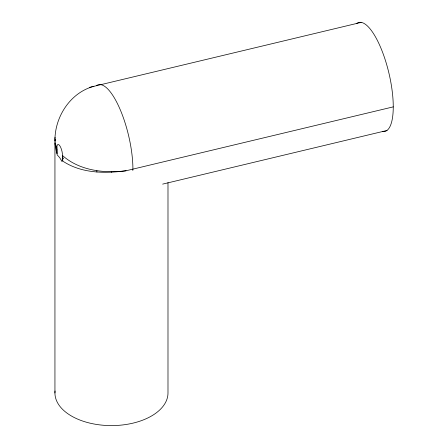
<?xml version="1.0" encoding="UTF-8"?>
<svg xmlns="http://www.w3.org/2000/svg" width="448" height="448" viewBox="0 0 448 448"><rect width="100%" height="100%" fill="white"/><g stroke="black" fill="none" stroke-linecap="round" stroke-linejoin="round"><path stroke-width="0.67" d="M56.896 149.296L56.868 152.919L57.193 153.468L56.868 147.689A56.526 32.631 0 0 1 55.042 137.278M132.815 170.486L132.91 169.131A56.039 17.511 76.6 0 0 119.672 108.405A56.039 17.511 76.6 0 0 96.298 85.747M55.115 140.627L55.384 139.334M93.923 86.296C70.162 92.607 54.449 117.27 54.942 141.338M89.482 87.377L361.116 22.4M54.718 142.565L56.549 152.387L56.868 147.689A7.375 2.307 76.6 0 1 59.69 145.6A7.375 2.307 76.6 0 1 62.513 155.557L62.832 161.14C81.295 173.404 104.854 173.667 126.09 170.761L393.282 106.865M162.658 184.117L387.005 130.463M63.689 158.721A56.532 42.582 8.6 0 1 62.53 157.158L62.182 160.423L62.513 160.787L62.513 155.557C79.666 170.699 104.16 173.516 126.09 170.761M62.098 161.683L59.69 157.646L57.277 154.963L56.61 152.488M111.462 171.875L111.49 172.312M96.835 170.761L96.908 172.049M167.989 182.577L167.989 392.969A56.526 32.631 0 0 1 109.766 425.583A56.526 32.631 0 0 1 55.042 391.003M54.942 143.433L54.942 392.969M356.675 23.481A56.039 17.511 76.6 0 1 388.853 72.834A56.039 17.511 76.6 0 1 382.564 131.544"/></g></svg>
